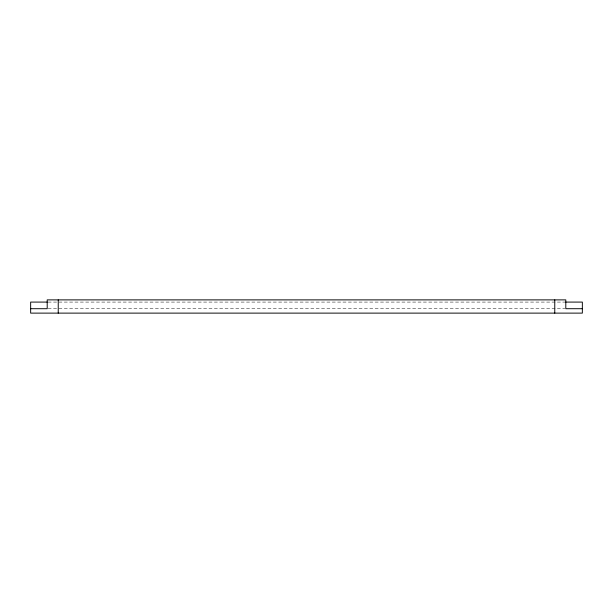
<?xml version="1.0" encoding="UTF-8"?>
<svg xmlns="http://www.w3.org/2000/svg" width="613" height="613" viewBox="0 0 613 613"><rect width="100%" height="100%" fill="white"/><g stroke="black" fill="none" stroke-linecap="round" stroke-linejoin="round"><path stroke-width="0.46" stroke-dasharray="3.06 2.3" d="M48.159 302.086L565.799 302.086M48.159 308.707L564.841 308.707"/><path stroke-width="0.92" d="M47.201 302.086L30.65 302.086L30.65 313.12L582.35 313.12L582.35 302.086L565.799 302.086M30.65 308.707L47.201 308.707L47.201 299.88L565.799 299.88L565.799 308.707L582.35 308.707M554.765 299.88L554.765 313.12M58.235 299.88L58.235 313.12"/></g></svg>
